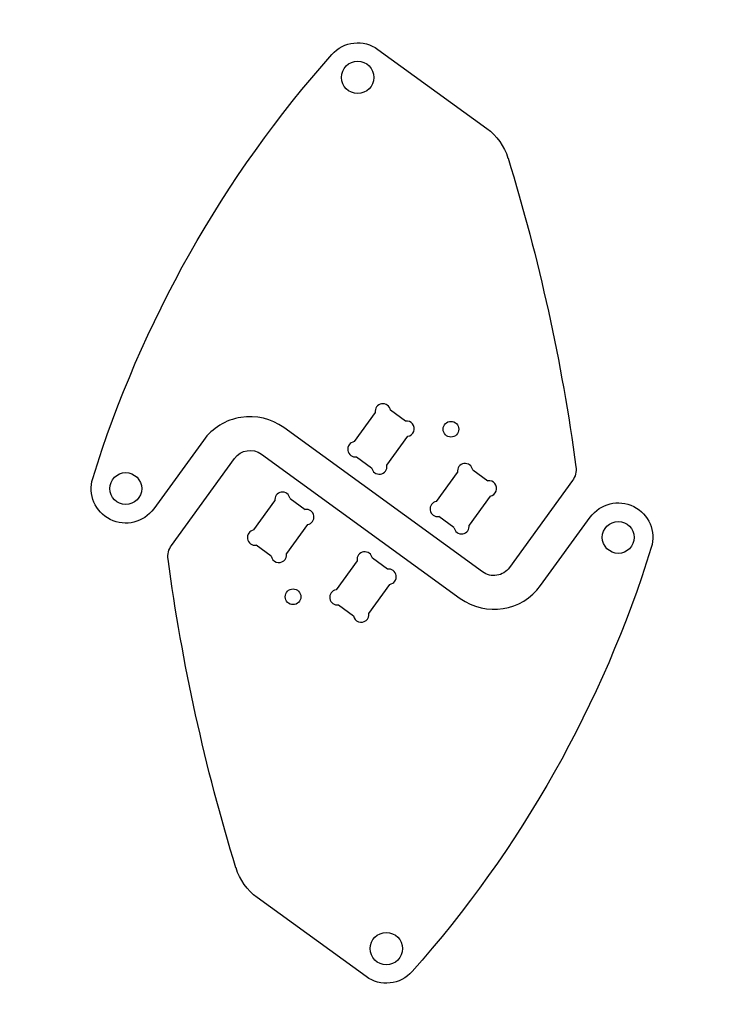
# Model space of a CAD drawing. Extents: x -127 to 57, y -101 to 156.
import ezdxf

# ---------------------------------------------------------------- set-up
doc = ezdxf.new("R2010")
doc.units = 0
doc.layers.get('0').update_dxf_attribs({"linetype": 'CONTINUOUS'})

# ---------------------------------------------------------------- blocks, each defined once
blk = doc.blocks.new('Y_THREADED_ROD_SUPPORT')
at = {"color": 0, "linetype": 'BYBLOCK'}
for p, q in [((-947.34, 1483.19), (-947.34, 1505.22)), ((-1026.34, 1468.19), (-962.34, 1468.19)), ((-1031.34, 1435.19), (-1031.34, 1463.19)), ((-1013.51, 1463.19), (-1008.66, 1463.19)), ((-982.16, 1463.19), (-987.01, 1463.19)), ((-1016.34, 1451.02), (-1016.34, 1460.36)), ((-1005.84, 1460.36), (-1005.84, 1451.02)), ((-989.84, 1460.36), (-989.84, 1451.02)), ((-979.34, 1451.02), (-979.34, 1460.36)), ((-1008.66, 1448.19), (-1013.51, 1448.19)), ((-987.01, 1448.19), (-982.16, 1448.19)), ((-924.34, 1374.02), (-959.37, 1374.02))]:
    blk.add_line(p, q, dxfattribs=at)
for centre, radius in [((-938.34, 1505.22), 4.15), ((-997.84, 1442.94), 2.05), ((-924.34, 1383.02), 4.22)]:
    blk.add_circle(centre, radius, dxfattribs=at)
at = {"color": 0, "linetype": 'BYBLOCK', "extrusion": (0, 0, -1)}
for centre, radius, start, end in [((938.34, 1505.22), 9, 0, 161.2635), ((1213.92, 1411.74), 300, 161.2635, 185.6653), ((1026.34, 1463.19), 5, 0, 90), ((1026.34, 1435.19), 5, 316.3506, 0), ((668.17, 1776.86), 500, 306.9007, 316.3506), ((924.34, 1383.02), 9, 185.6653, 270), ((959.37, 1389.02), 15, 270, 306.9007)]:
    blk.add_arc(centre, radius, start, end, dxfattribs=at)
at = {"color": 0, "linetype": 'BYBLOCK'}
for centre, radius, start, end in [((-962.34, 1483.19), 15, 270, 360), ((-1014.92, 1461.78), 2, 45, 225), ((-1007.25, 1461.78), 2, 315, 135), ((-988.42, 1461.78), 2, 45, 225), ((-980.75, 1461.78), 2, 315, 135), ((-1014.92, 1449.61), 2, 135, 315), ((-1007.25, 1449.61), 2, 225, 45), ((-988.42, 1449.61), 2, 135, 315), ((-980.75, 1449.61), 2, 225, 45)]:
    blk.add_arc(centre, radius, start, end, dxfattribs=at)

msp = doc.modelspace()

# ---------------------------------------------------------------- block references
for p, rotation in [((25.46, 1802.82), 144.0376749124401), ((-95.11, -1748.65), 324.0376749124401)]:
    msp.add_blockref('Y_THREADED_ROD_SUPPORT', p, dxfattribs=dict(rotation=rotation))

doc.saveas('drawing.dxf')
